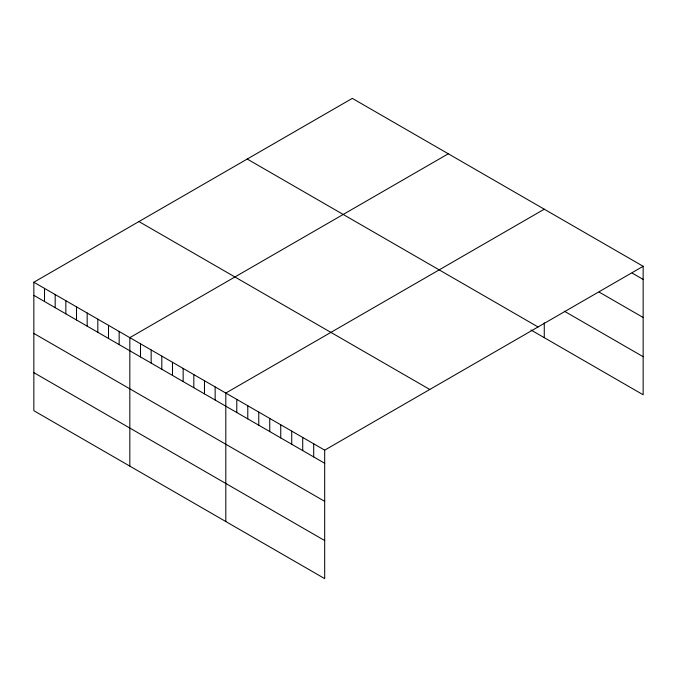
<?xml version="1.0" encoding="UTF-8"?>
<svg xmlns="http://www.w3.org/2000/svg" width="677" height="677" viewBox="0 0 677 677"><rect width="100%" height="100%" fill="white"/><g stroke="black" fill="none" stroke-linecap="round" stroke-linejoin="round"><path stroke-width="1.02" d="M643.15 266.289L324.689 450.146L324.689 578.623L33.85 410.711L33.85 282.233L352.311 98.377L643.15 266.289L643.15 394.767L530.937 329.978M448.284 153.789L129.832 337.645L129.832 466.123M544.266 209.201L225.805 393.058L225.805 521.535M632.166 273.076L643.15 279.415M599.204 292.109L643.15 317.479M564.406 311.242L643.15 356.703M247.215 159.044L538.063 326.966M138.937 221.557L429.785 389.478M33.85 282.233L324.689 450.146M33.85 295.358L324.689 463.28M33.85 333.422L324.689 501.344M33.85 372.646L324.689 540.559M544.266 322.87L544.266 337.679M313.705 443.807L313.705 456.933M302.721 437.46L302.721 450.586M291.728 431.122L291.728 444.247M280.743 424.775L280.743 437.901M269.759 418.428L269.759 431.562M258.766 412.09L258.766 425.215M247.782 405.743L247.782 418.868M236.789 399.405L236.789 412.53M215.142 386.897L215.142 400.031M204.479 380.745L204.479 393.87M193.817 374.584L193.817 387.718M183.145 368.432L183.145 381.557M172.483 362.271L172.483 375.397M161.82 356.119L161.82 369.244M151.157 349.958L151.157 363.084M140.494 343.806L140.494 356.931M119.16 331.485L119.16 344.618M108.498 325.332L108.498 338.458M97.835 319.172L97.835 332.305M87.172 313.019L87.172 326.145M76.509 306.859L76.509 319.984M65.847 300.706L65.847 313.832M55.175 294.546L55.175 307.671M44.513 288.394L44.513 301.519"/></g></svg>
